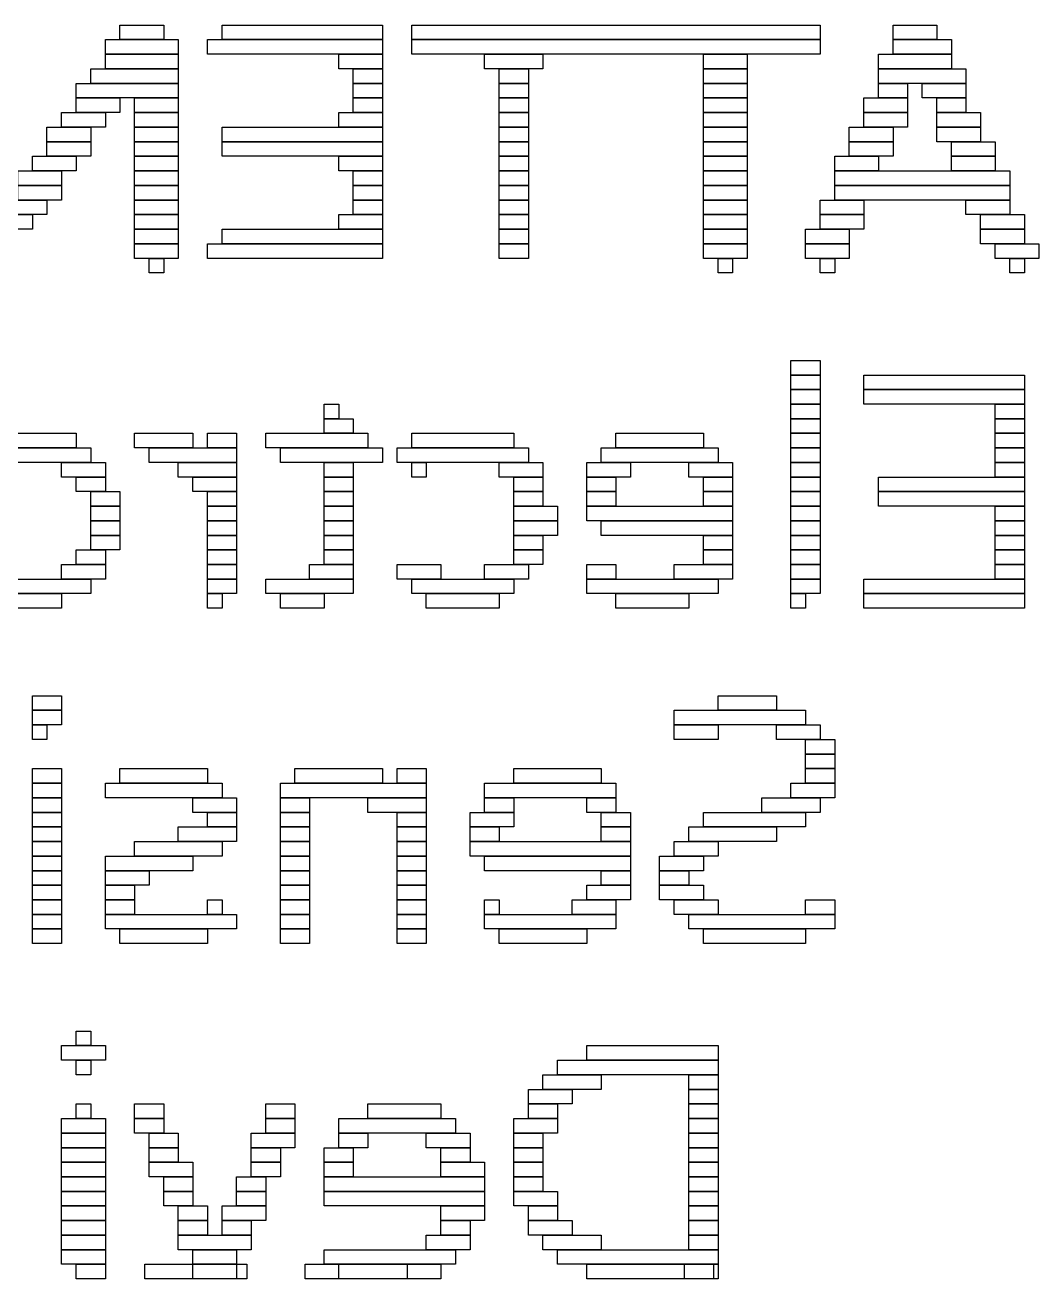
# Model space of a CAD drawing. Extents: x -2 to 189, y 0 to 85.
# Drawn here: x 99.223 to 102.017, y 23.65 to 27.107 of the extents above; entities that cross this region are included whole.
import ezdxf

# ---------------------------------------------------------------- set-up
doc = ezdxf.new("R2010")
doc.units = 0
doc.layers.add('BG_SILKSCREEN_BOTTOM', color=140, linetype='CONTINUOUS')

msp = doc.modelspace()

# ---------------------------------------------------------------- linework, layer by layer
at = {"layer": 'BG_SILKSCREEN_BOTTOM'}
for points in [[(99.484434, 27.066748), (99.484434, 27.10688), (99.605084, 27.10688), (99.605084, 27.066748)], [(99.765866, 27.066748), (99.765866, 27.10688), (100.207826, 27.10688), (100.207826, 27.066748)], [(100.288344, 27.066748), (100.288344, 27.10688), (101.413564, 27.10688), (101.413564, 27.066748)], [(101.614732, 27.066748), (101.614732, 27.10688), (101.735128, 27.10688), (101.735128, 27.066748)], [(99.444302, 27.026362), (99.444302, 27.066748), (99.645216, 27.066748), (99.645216, 27.026362)], [(99.72548, 27.026362), (99.72548, 27.066748), (100.207826, 27.066748), (100.207826, 27.026362)], [(100.288344, 27.026362), (100.288344, 27.066748), (101.413564, 27.066748), (101.413564, 27.026362)], [(101.614732, 27.026362), (101.614732, 27.066748), (101.775514, 27.066748), (101.775514, 27.026362)], [(99.444302, 26.98623), (99.444302, 27.026362), (99.645216, 27.026362), (99.645216, 26.98623)], [(100.08743, 26.98623), (100.08743, 27.026362), (100.207826, 27.026362), (100.207826, 26.98623)], [(100.489258, 26.98623), (100.489258, 27.026362), (100.65004, 27.026362), (100.65004, 26.98623)], [(101.092254, 26.98623), (101.092254, 27.026362), (101.21265, 27.026362), (101.21265, 26.98623)], [(101.574346, 26.98623), (101.574346, 27.026362), (101.775514, 27.026362), (101.775514, 26.98623)], [(99.40417, 26.946098), (99.40417, 26.98623), (99.645216, 26.98623), (99.645216, 26.946098)], [(100.127562, 26.946098), (100.127562, 26.98623), (100.207826, 26.98623), (100.207826, 26.946098)], [(100.52939, 26.946098), (100.52939, 26.98623), (100.609908, 26.98623), (100.609908, 26.946098)], [(101.092254, 26.946098), (101.092254, 26.98623), (101.21265, 26.98623), (101.21265, 26.946098)], [(101.574346, 26.946098), (101.574346, 26.98623), (101.815646, 26.98623), (101.815646, 26.946098)], [(99.363784, 26.905966), (99.363784, 26.946098), (99.645216, 26.946098), (99.645216, 26.905966)], [(100.127562, 26.905966), (100.127562, 26.946098), (100.207826, 26.946098), (100.207826, 26.905966)], [(100.52939, 26.905966), (100.52939, 26.946098), (100.609908, 26.946098), (100.609908, 26.905966)], [(101.092254, 26.905966), (101.092254, 26.946098), (101.21265, 26.946098), (101.21265, 26.905966)], [(101.574346, 26.905966), (101.574346, 26.946098), (101.654864, 26.946098), (101.654864, 26.905966)], [(101.694996, 26.905966), (101.694996, 26.946098), (101.815646, 26.946098), (101.815646, 26.905966)], [(99.363784, 26.86558), (99.363784, 26.905966), (99.484434, 26.905966), (99.484434, 26.86558)], [(99.524566, 26.86558), (99.524566, 26.905966), (99.645216, 26.905966), (99.645216, 26.86558)], [(100.127562, 26.86558), (100.127562, 26.905966), (100.207826, 26.905966), (100.207826, 26.86558)], [(100.52939, 26.86558), (100.52939, 26.905966), (100.609908, 26.905966), (100.609908, 26.86558)], [(101.092254, 26.86558), (101.092254, 26.905966), (101.21265, 26.905966), (101.21265, 26.86558)], [(101.534214, 26.86558), (101.534214, 26.905966), (101.654864, 26.905966), (101.654864, 26.86558)], [(101.735128, 26.86558), (101.735128, 26.905966), (101.815646, 26.905966), (101.815646, 26.86558)], [(99.323652, 26.825448), (99.323652, 26.86558), (99.444302, 26.86558), (99.444302, 26.825448)], [(99.524566, 26.825448), (99.524566, 26.86558), (99.645216, 26.86558), (99.645216, 26.825448)], [(100.08743, 26.825448), (100.08743, 26.86558), (100.207826, 26.86558), (100.207826, 26.825448)], [(100.52939, 26.825448), (100.52939, 26.86558), (100.609908, 26.86558), (100.609908, 26.825448)], [(101.092254, 26.825448), (101.092254, 26.86558), (101.21265, 26.86558), (101.21265, 26.825448)], [(101.534214, 26.825448), (101.534214, 26.86558), (101.654864, 26.86558), (101.654864, 26.825448)], [(101.735128, 26.825448), (101.735128, 26.86558), (101.855778, 26.86558), (101.855778, 26.825448)], [(99.28352, 26.785316), (99.28352, 26.825448), (99.40417, 26.825448), (99.40417, 26.785316)], [(99.524566, 26.785316), (99.524566, 26.825448), (99.645216, 26.825448), (99.645216, 26.785316)], [(99.765866, 26.785316), (99.765866, 26.825448), (100.207826, 26.825448), (100.207826, 26.785316)], [(100.52939, 26.785316), (100.52939, 26.825448), (100.609908, 26.825448), (100.609908, 26.785316)], [(101.092254, 26.785316), (101.092254, 26.825448), (101.21265, 26.825448), (101.21265, 26.785316)], [(101.494082, 26.785316), (101.494082, 26.825448), (101.614732, 26.825448), (101.614732, 26.785316)], [(101.735128, 26.785316), (101.735128, 26.825448), (101.855778, 26.825448), (101.855778, 26.785316)], [(99.28352, 26.745184), (99.28352, 26.785316), (99.40417, 26.785316), (99.40417, 26.745184)], [(99.524566, 26.745184), (99.524566, 26.785316), (99.645216, 26.785316), (99.645216, 26.745184)], [(99.765866, 26.745184), (99.765866, 26.785316), (100.207826, 26.785316), (100.207826, 26.745184)], [(100.52939, 26.745184), (100.52939, 26.785316), (100.609908, 26.785316), (100.609908, 26.745184)], [(101.092254, 26.745184), (101.092254, 26.785316), (101.21265, 26.785316), (101.21265, 26.745184)], [(101.494082, 26.745184), (101.494082, 26.785316), (101.614732, 26.785316), (101.614732, 26.745184)], [(101.775514, 26.745184), (101.775514, 26.785316), (101.89591, 26.785316), (101.89591, 26.745184)], [(99.243388, 26.704798), (99.243388, 26.745184), (99.363784, 26.745184), (99.363784, 26.704798)], [(99.524566, 26.704798), (99.524566, 26.745184), (99.645216, 26.745184), (99.645216, 26.704798)], [(100.08743, 26.704798), (100.08743, 26.745184), (100.207826, 26.745184), (100.207826, 26.704798)], [(100.52939, 26.704798), (100.52939, 26.745184), (100.609908, 26.745184), (100.609908, 26.704798)], [(101.092254, 26.704798), (101.092254, 26.745184), (101.21265, 26.745184), (101.21265, 26.704798)], [(101.45395, 26.704798), (101.45395, 26.745184), (101.574346, 26.745184), (101.574346, 26.704798)], [(101.775514, 26.704798), (101.775514, 26.745184), (101.89591, 26.745184), (101.89591, 26.704798)], [(99.203002, 26.664666), (99.203002, 26.704798), (99.323652, 26.704798), (99.323652, 26.664666)], [(99.524566, 26.664666), (99.524566, 26.704798), (99.645216, 26.704798), (99.645216, 26.664666)], [(100.127562, 26.664666), (100.127562, 26.704798), (100.207826, 26.704798), (100.207826, 26.664666)], [(100.52939, 26.664666), (100.52939, 26.704798), (100.609908, 26.704798), (100.609908, 26.664666)], [(101.092254, 26.664666), (101.092254, 26.704798), (101.21265, 26.704798), (101.21265, 26.664666)], [(101.45395, 26.664666), (101.45395, 26.704798), (101.936296, 26.704798), (101.936296, 26.664666)], [(99.203002, 26.624534), (99.203002, 26.664666), (99.323652, 26.664666), (99.323652, 26.624534)], [(99.524566, 26.624534), (99.524566, 26.664666), (99.645216, 26.664666), (99.645216, 26.624534)], [(100.127562, 26.624534), (100.127562, 26.664666), (100.207826, 26.664666), (100.207826, 26.624534)], [(100.52939, 26.624534), (100.52939, 26.664666), (100.609908, 26.664666), (100.609908, 26.624534)], [(101.092254, 26.624534), (101.092254, 26.664666), (101.21265, 26.664666), (101.21265, 26.624534)], [(101.45395, 26.624534), (101.45395, 26.664666), (101.936296, 26.664666), (101.936296, 26.624534)], [(99.04222, 26.584402), (99.04222, 26.624534), (99.28352, 26.624534), (99.28352, 26.584402)], [(99.524566, 26.584402), (99.524566, 26.624534), (99.645216, 26.624534), (99.645216, 26.584402)], [(100.127562, 26.584402), (100.127562, 26.624534), (100.207826, 26.624534), (100.207826, 26.584402)], [(100.52939, 26.584402), (100.52939, 26.624534), (100.609908, 26.624534), (100.609908, 26.584402)], [(101.092254, 26.584402), (101.092254, 26.624534), (101.21265, 26.624534), (101.21265, 26.584402)], [(101.413564, 26.584402), (101.413564, 26.624534), (101.534214, 26.624534), (101.534214, 26.584402)], [(101.815646, 26.584402), (101.815646, 26.624534), (101.936296, 26.624534), (101.936296, 26.584402)], [(99.04222, 26.544016), (99.04222, 26.584402), (99.243388, 26.584402), (99.243388, 26.544016)], [(99.524566, 26.544016), (99.524566, 26.584402), (99.645216, 26.584402), (99.645216, 26.544016)], [(100.08743, 26.544016), (100.08743, 26.584402), (100.207826, 26.584402), (100.207826, 26.544016)], [(100.52939, 26.544016), (100.52939, 26.584402), (100.609908, 26.584402), (100.609908, 26.544016)], [(101.092254, 26.544016), (101.092254, 26.584402), (101.21265, 26.584402), (101.21265, 26.544016)], [(101.413564, 26.544016), (101.413564, 26.584402), (101.534214, 26.584402), (101.534214, 26.544016)], [(101.855778, 26.544016), (101.855778, 26.584402), (101.976428, 26.584402), (101.976428, 26.544016)], [(99.524566, 26.503884), (99.524566, 26.544016), (99.645216, 26.544016), (99.645216, 26.503884)], [(99.765866, 26.503884), (99.765866, 26.544016), (100.207826, 26.544016), (100.207826, 26.503884)], [(100.52939, 26.503884), (100.52939, 26.544016), (100.609908, 26.544016), (100.609908, 26.503884)], [(101.092254, 26.503884), (101.092254, 26.544016), (101.21265, 26.544016), (101.21265, 26.503884)], [(101.373432, 26.503884), (101.373432, 26.544016), (101.494082, 26.544016), (101.494082, 26.503884)], [(101.855778, 26.503884), (101.855778, 26.544016), (101.976428, 26.544016), (101.976428, 26.503884)], [(99.524566, 26.463752), (99.524566, 26.503884), (99.645216, 26.503884), (99.645216, 26.463752)], [(99.72548, 26.463752), (99.72548, 26.503884), (100.207826, 26.503884), (100.207826, 26.463752)], [(100.52939, 26.463752), (100.52939, 26.503884), (100.609908, 26.503884), (100.609908, 26.463752)], [(101.092254, 26.463752), (101.092254, 26.503884), (101.21265, 26.503884), (101.21265, 26.463752)], [(101.373432, 26.463752), (101.373432, 26.503884), (101.494082, 26.503884), (101.494082, 26.463752)], [(101.89591, 26.463752), (101.89591, 26.503884), (102.01656, 26.503884), (102.01656, 26.463752)], [(99.564952, 26.42362), (99.564952, 26.463752), (99.605084, 26.463752), (99.605084, 26.42362)], [(101.132386, 26.42362), (101.132386, 26.463752), (101.172518, 26.463752), (101.172518, 26.42362)], [(101.413564, 26.42362), (101.413564, 26.463752), (101.45395, 26.463752), (101.45395, 26.42362)], [(101.936296, 26.42362), (101.936296, 26.463752), (101.976428, 26.463752), (101.976428, 26.42362)], [(101.3333, 26.142188), (101.3333, 26.18232), (101.413564, 26.18232), (101.413564, 26.142188)], [(101.3333, 26.102056), (101.3333, 26.142188), (101.413564, 26.142188), (101.413564, 26.102056)], [(101.534214, 26.102056), (101.534214, 26.142188), (101.976428, 26.142188), (101.976428, 26.102056)], [(101.3333, 26.061924), (101.3333, 26.102056), (101.413564, 26.102056), (101.413564, 26.061924)], [(101.534214, 26.061924), (101.534214, 26.102056), (101.976428, 26.102056), (101.976428, 26.061924)], [(100.047044, 26.021538), (100.047044, 26.061924), (100.08743, 26.061924), (100.08743, 26.021538)], [(101.3333, 26.021538), (101.3333, 26.061924), (101.413564, 26.061924), (101.413564, 26.021538)], [(101.89591, 26.021538), (101.89591, 26.061924), (101.976428, 26.061924), (101.976428, 26.021538)], [(100.047044, 25.981406), (100.047044, 26.021538), (100.127562, 26.021538), (100.127562, 25.981406)], [(101.3333, 25.981406), (101.3333, 26.021538), (101.413564, 26.021538), (101.413564, 25.981406)], [(101.89591, 25.981406), (101.89591, 26.021538), (101.976428, 26.021538), (101.976428, 25.981406)], [(99.122738, 25.941274), (99.122738, 25.981406), (99.363784, 25.981406), (99.363784, 25.941274)], [(99.524566, 25.941274), (99.524566, 25.981406), (99.685348, 25.981406), (99.685348, 25.941274)], [(99.72548, 25.941274), (99.72548, 25.981406), (99.805998, 25.981406), (99.805998, 25.941274)], [(99.886262, 25.941274), (99.886262, 25.981406), (100.167694, 25.981406), (100.167694, 25.941274)], [(100.288344, 25.941274), (100.288344, 25.981406), (100.569522, 25.981406), (100.569522, 25.941274)], [(100.850954, 25.941274), (100.850954, 25.981406), (101.092254, 25.981406), (101.092254, 25.941274)], [(101.3333, 25.941274), (101.3333, 25.981406), (101.413564, 25.981406), (101.413564, 25.941274)], [(101.89591, 25.941274), (101.89591, 25.981406), (101.976428, 25.981406), (101.976428, 25.941274)], [(99.082606, 25.901142), (99.082606, 25.941274), (99.40417, 25.941274), (99.40417, 25.901142)], [(99.564952, 25.901142), (99.564952, 25.941274), (99.805998, 25.941274), (99.805998, 25.901142)], [(99.926648, 25.901142), (99.926648, 25.941274), (100.207826, 25.941274), (100.207826, 25.901142)], [(100.248212, 25.901142), (100.248212, 25.941274), (100.609908, 25.941274), (100.609908, 25.901142)], [(100.810822, 25.901142), (100.810822, 25.941274), (101.132386, 25.941274), (101.132386, 25.901142)], [(101.3333, 25.901142), (101.3333, 25.941274), (101.413564, 25.941274), (101.413564, 25.901142)], [(101.89591, 25.901142), (101.89591, 25.941274), (101.976428, 25.941274), (101.976428, 25.901142)], [(99.323652, 25.860756), (99.323652, 25.901142), (99.444302, 25.901142), (99.444302, 25.860756)], [(99.645216, 25.860756), (99.645216, 25.901142), (99.805998, 25.901142), (99.805998, 25.860756)], [(100.047044, 25.860756), (100.047044, 25.901142), (100.127562, 25.901142), (100.127562, 25.860756)], [(100.288344, 25.860756), (100.288344, 25.901142), (100.328476, 25.901142), (100.328476, 25.860756)], [(100.52939, 25.860756), (100.52939, 25.901142), (100.65004, 25.901142), (100.65004, 25.860756)], [(100.77069, 25.860756), (100.77069, 25.901142), (100.891086, 25.901142), (100.891086, 25.860756)], [(101.051868, 25.860756), (101.051868, 25.901142), (101.172518, 25.901142), (101.172518, 25.860756)], [(101.3333, 25.860756), (101.3333, 25.901142), (101.413564, 25.901142), (101.413564, 25.860756)], [(101.89591, 25.860756), (101.89591, 25.901142), (101.976428, 25.901142), (101.976428, 25.860756)], [(99.363784, 25.820624), (99.363784, 25.860756), (99.444302, 25.860756), (99.444302, 25.820624)], [(99.685348, 25.820624), (99.685348, 25.860756), (99.805998, 25.860756), (99.805998, 25.820624)], [(100.047044, 25.820624), (100.047044, 25.860756), (100.127562, 25.860756), (100.127562, 25.820624)], [(100.569522, 25.820624), (100.569522, 25.860756), (100.65004, 25.860756), (100.65004, 25.820624)], [(100.77069, 25.820624), (100.77069, 25.860756), (100.850954, 25.860756), (100.850954, 25.820624)], [(101.092254, 25.820624), (101.092254, 25.860756), (101.172518, 25.860756), (101.172518, 25.820624)], [(101.3333, 25.820624), (101.3333, 25.860756), (101.413564, 25.860756), (101.413564, 25.820624)], [(101.574346, 25.820624), (101.574346, 25.860756), (101.976428, 25.860756), (101.976428, 25.820624)], [(99.40417, 25.780492), (99.40417, 25.820624), (99.484434, 25.820624), (99.484434, 25.780492)], [(99.72548, 25.780492), (99.72548, 25.820624), (99.805998, 25.820624), (99.805998, 25.780492)], [(100.047044, 25.780492), (100.047044, 25.820624), (100.127562, 25.820624), (100.127562, 25.780492)], [(100.569522, 25.780492), (100.569522, 25.820624), (100.65004, 25.820624), (100.65004, 25.780492)], [(100.77069, 25.780492), (100.77069, 25.820624), (100.850954, 25.820624), (100.850954, 25.780492)], [(101.092254, 25.780492), (101.092254, 25.820624), (101.172518, 25.820624), (101.172518, 25.780492)], [(101.3333, 25.780492), (101.3333, 25.820624), (101.413564, 25.820624), (101.413564, 25.780492)], [(101.574346, 25.780492), (101.574346, 25.820624), (101.976428, 25.820624), (101.976428, 25.780492)], [(99.40417, 25.74036), (99.40417, 25.780492), (99.484434, 25.780492), (99.484434, 25.74036)], [(99.72548, 25.74036), (99.72548, 25.780492), (99.805998, 25.780492), (99.805998, 25.74036)], [(100.047044, 25.74036), (100.047044, 25.780492), (100.127562, 25.780492), (100.127562, 25.74036)], [(100.569522, 25.74036), (100.569522, 25.780492), (100.690172, 25.780492), (100.690172, 25.74036)], [(100.77069, 25.74036), (100.77069, 25.780492), (101.172518, 25.780492), (101.172518, 25.74036)], [(101.3333, 25.74036), (101.3333, 25.780492), (101.413564, 25.780492), (101.413564, 25.74036)], [(101.89591, 25.74036), (101.89591, 25.780492), (101.976428, 25.780492), (101.976428, 25.74036)], [(99.40417, 25.699974), (99.40417, 25.74036), (99.484434, 25.74036), (99.484434, 25.699974)], [(99.72548, 25.699974), (99.72548, 25.74036), (99.805998, 25.74036), (99.805998, 25.699974)], [(100.047044, 25.699974), (100.047044, 25.74036), (100.127562, 25.74036), (100.127562, 25.699974)], [(100.569522, 25.699974), (100.569522, 25.74036), (100.690172, 25.74036), (100.690172, 25.699974)], [(100.810822, 25.699974), (100.810822, 25.74036), (101.172518, 25.74036), (101.172518, 25.699974)], [(101.3333, 25.699974), (101.3333, 25.74036), (101.413564, 25.74036), (101.413564, 25.699974)], [(101.89591, 25.699974), (101.89591, 25.74036), (101.976428, 25.74036), (101.976428, 25.699974)], [(99.40417, 25.659842), (99.40417, 25.699974), (99.484434, 25.699974), (99.484434, 25.659842)], [(99.72548, 25.659842), (99.72548, 25.699974), (99.805998, 25.699974), (99.805998, 25.659842)], [(100.047044, 25.659842), (100.047044, 25.699974), (100.127562, 25.699974), (100.127562, 25.659842)], [(100.569522, 25.659842), (100.569522, 25.699974), (100.65004, 25.699974), (100.65004, 25.659842)], [(101.092254, 25.659842), (101.092254, 25.699974), (101.172518, 25.699974), (101.172518, 25.659842)], [(101.3333, 25.659842), (101.3333, 25.699974), (101.413564, 25.699974), (101.413564, 25.659842)], [(101.89591, 25.659842), (101.89591, 25.699974), (101.976428, 25.699974), (101.976428, 25.659842)], [(99.363784, 25.61971), (99.363784, 25.659842), (99.444302, 25.659842), (99.444302, 25.61971)], [(99.72548, 25.61971), (99.72548, 25.659842), (99.805998, 25.659842), (99.805998, 25.61971)], [(100.047044, 25.61971), (100.047044, 25.659842), (100.127562, 25.659842), (100.127562, 25.61971)], [(100.569522, 25.61971), (100.569522, 25.659842), (100.65004, 25.659842), (100.65004, 25.61971)], [(101.092254, 25.61971), (101.092254, 25.659842), (101.172518, 25.659842), (101.172518, 25.61971)], [(101.3333, 25.61971), (101.3333, 25.659842), (101.413564, 25.659842), (101.413564, 25.61971)], [(101.89591, 25.61971), (101.89591, 25.659842), (101.976428, 25.659842), (101.976428, 25.61971)], [(99.323652, 25.579578), (99.323652, 25.61971), (99.444302, 25.61971), (99.444302, 25.579578)], [(99.72548, 25.579578), (99.72548, 25.61971), (99.805998, 25.61971), (99.805998, 25.579578)], [(100.006912, 25.579578), (100.006912, 25.61971), (100.127562, 25.61971), (100.127562, 25.579578)], [(100.248212, 25.579578), (100.248212, 25.61971), (100.368608, 25.61971), (100.368608, 25.579578)], [(100.489258, 25.579578), (100.489258, 25.61971), (100.609908, 25.61971), (100.609908, 25.579578)], [(100.77069, 25.579578), (100.77069, 25.61971), (100.850954, 25.61971), (100.850954, 25.579578)], [(101.011736, 25.579578), (101.011736, 25.61971), (101.172518, 25.61971), (101.172518, 25.579578)], [(101.3333, 25.579578), (101.3333, 25.61971), (101.413564, 25.61971), (101.413564, 25.579578)], [(101.89591, 25.579578), (101.89591, 25.61971), (101.976428, 25.61971), (101.976428, 25.579578)], [(99.082606, 25.539446), (99.082606, 25.579578), (99.40417, 25.579578), (99.40417, 25.539446)], [(99.72548, 25.539446), (99.72548, 25.579578), (99.805998, 25.579578), (99.805998, 25.539446)], [(99.886262, 25.539446), (99.886262, 25.579578), (100.127562, 25.579578), (100.127562, 25.539446)], [(100.288344, 25.539446), (100.288344, 25.579578), (100.569522, 25.579578), (100.569522, 25.539446)], [(100.77069, 25.539446), (100.77069, 25.579578), (101.132386, 25.579578), (101.132386, 25.539446)], [(101.3333, 25.539446), (101.3333, 25.579578), (101.413564, 25.579578), (101.413564, 25.539446)], [(101.534214, 25.539446), (101.534214, 25.579578), (101.976428, 25.579578), (101.976428, 25.539446)], [(99.16287, 25.49906), (99.16287, 25.539446), (99.323652, 25.539446), (99.323652, 25.49906)], [(99.72548, 25.49906), (99.72548, 25.539446), (99.765866, 25.539446), (99.765866, 25.49906)], [(99.926648, 25.49906), (99.926648, 25.539446), (100.047044, 25.539446), (100.047044, 25.49906)], [(100.328476, 25.49906), (100.328476, 25.539446), (100.52939, 25.539446), (100.52939, 25.49906)], [(100.850954, 25.49906), (100.850954, 25.539446), (101.051868, 25.539446), (101.051868, 25.49906)], [(101.3333, 25.49906), (101.3333, 25.539446), (101.373432, 25.539446), (101.373432, 25.49906)], [(101.534214, 25.49906), (101.534214, 25.539446), (101.976428, 25.539446), (101.976428, 25.49906)], [(99.243388, 25.217882), (99.243388, 25.258014), (99.323652, 25.258014), (99.323652, 25.217882)], [(101.132386, 25.217882), (101.132386, 25.258014), (101.293168, 25.258014), (101.293168, 25.217882)], [(99.243388, 25.177496), (99.243388, 25.217882), (99.323652, 25.217882), (99.323652, 25.177496)], [(101.011736, 25.177496), (101.011736, 25.217882), (101.373432, 25.217882), (101.373432, 25.177496)], [(99.243388, 25.137364), (99.243388, 25.177496), (99.28352, 25.177496), (99.28352, 25.137364)], [(101.011736, 25.137364), (101.011736, 25.177496), (101.132386, 25.177496), (101.132386, 25.137364)], [(101.293168, 25.137364), (101.293168, 25.177496), (101.413564, 25.177496), (101.413564, 25.137364)], [(101.373432, 25.097232), (101.373432, 25.137364), (101.45395, 25.137364), (101.45395, 25.097232)], [(101.373432, 25.0571), (101.373432, 25.097232), (101.45395, 25.097232), (101.45395, 25.0571)], [(99.243388, 25.016714), (99.243388, 25.0571), (99.323652, 25.0571), (99.323652, 25.016714)], [(99.484434, 25.016714), (99.484434, 25.0571), (99.72548, 25.0571), (99.72548, 25.016714)], [(99.96678, 25.016714), (99.96678, 25.0571), (100.207826, 25.0571), (100.207826, 25.016714)], [(100.248212, 25.016714), (100.248212, 25.0571), (100.328476, 25.0571), (100.328476, 25.016714)], [(100.569522, 25.016714), (100.569522, 25.0571), (100.810822, 25.0571), (100.810822, 25.016714)], [(101.373432, 25.016714), (101.373432, 25.0571), (101.45395, 25.0571), (101.45395, 25.016714)], [(99.243388, 24.976582), (99.243388, 25.016714), (99.323652, 25.016714), (99.323652, 24.976582)], [(99.444302, 24.976582), (99.444302, 25.016714), (99.765866, 25.016714), (99.765866, 24.976582)], [(99.926648, 24.976582), (99.926648, 25.016714), (100.328476, 25.016714), (100.328476, 24.976582)], [(100.489258, 24.976582), (100.489258, 25.016714), (100.850954, 25.016714), (100.850954, 24.976582)], [(101.3333, 24.976582), (101.3333, 25.016714), (101.45395, 25.016714), (101.45395, 24.976582)], [(99.243388, 24.93645), (99.243388, 24.976582), (99.323652, 24.976582), (99.323652, 24.93645)], [(99.685348, 24.93645), (99.685348, 24.976582), (99.805998, 24.976582), (99.805998, 24.93645)], [(99.926648, 24.93645), (99.926648, 24.976582), (100.006912, 24.976582), (100.006912, 24.93645)], [(100.167694, 24.93645), (100.167694, 24.976582), (100.328476, 24.976582), (100.328476, 24.93645)], [(100.489258, 24.93645), (100.489258, 24.976582), (100.569522, 24.976582), (100.569522, 24.93645)], [(100.77069, 24.93645), (100.77069, 24.976582), (100.850954, 24.976582), (100.850954, 24.93645)], [(101.252782, 24.93645), (101.252782, 24.976582), (101.413564, 24.976582), (101.413564, 24.93645)], [(99.243388, 24.896318), (99.243388, 24.93645), (99.323652, 24.93645), (99.323652, 24.896318)], [(99.72548, 24.896318), (99.72548, 24.93645), (99.805998, 24.93645), (99.805998, 24.896318)], [(99.926648, 24.896318), (99.926648, 24.93645), (100.006912, 24.93645), (100.006912, 24.896318)], [(100.248212, 24.896318), (100.248212, 24.93645), (100.328476, 24.93645), (100.328476, 24.896318)], [(100.449126, 24.896318), (100.449126, 24.93645), (100.569522, 24.93645), (100.569522, 24.896318)], [(100.810822, 24.896318), (100.810822, 24.93645), (100.891086, 24.93645), (100.891086, 24.896318)], [(101.092254, 24.896318), (101.092254, 24.93645), (101.373432, 24.93645), (101.373432, 24.896318)], [(99.243388, 24.855932), (99.243388, 24.896318), (99.323652, 24.896318), (99.323652, 24.855932)], [(99.645216, 24.855932), (99.645216, 24.896318), (99.805998, 24.896318), (99.805998, 24.855932)], [(99.926648, 24.855932), (99.926648, 24.896318), (100.006912, 24.896318), (100.006912, 24.855932)], [(100.248212, 24.855932), (100.248212, 24.896318), (100.328476, 24.896318), (100.328476, 24.855932)], [(100.449126, 24.855932), (100.449126, 24.896318), (100.52939, 24.896318), (100.52939, 24.855932)], [(100.810822, 24.855932), (100.810822, 24.896318), (100.891086, 24.896318), (100.891086, 24.855932)], [(101.051868, 24.855932), (101.051868, 24.896318), (101.293168, 24.896318), (101.293168, 24.855932)], [(99.243388, 24.8158), (99.243388, 24.855932), (99.323652, 24.855932), (99.323652, 24.8158)], [(99.524566, 24.8158), (99.524566, 24.855932), (99.765866, 24.855932), (99.765866, 24.8158)], [(99.926648, 24.8158), (99.926648, 24.855932), (100.006912, 24.855932), (100.006912, 24.8158)], [(100.248212, 24.8158), (100.248212, 24.855932), (100.328476, 24.855932), (100.328476, 24.8158)], [(100.449126, 24.8158), (100.449126, 24.855932), (100.891086, 24.855932), (100.891086, 24.8158)], [(101.011736, 24.8158), (101.011736, 24.855932), (101.132386, 24.855932), (101.132386, 24.8158)], [(99.243388, 24.775668), (99.243388, 24.8158), (99.323652, 24.8158), (99.323652, 24.775668)], [(99.444302, 24.775668), (99.444302, 24.8158), (99.685348, 24.8158), (99.685348, 24.775668)], [(99.926648, 24.775668), (99.926648, 24.8158), (100.006912, 24.8158), (100.006912, 24.775668)], [(100.248212, 24.775668), (100.248212, 24.8158), (100.328476, 24.8158), (100.328476, 24.775668)], [(100.489258, 24.775668), (100.489258, 24.8158), (100.891086, 24.8158), (100.891086, 24.775668)], [(100.971604, 24.775668), (100.971604, 24.8158), (101.092254, 24.8158), (101.092254, 24.775668)], [(99.243388, 24.735536), (99.243388, 24.775668), (99.323652, 24.775668), (99.323652, 24.735536)], [(99.444302, 24.735536), (99.444302, 24.775668), (99.564952, 24.775668), (99.564952, 24.735536)], [(99.926648, 24.735536), (99.926648, 24.775668), (100.006912, 24.775668), (100.006912, 24.735536)], [(100.248212, 24.735536), (100.248212, 24.775668), (100.328476, 24.775668), (100.328476, 24.735536)], [(100.810822, 24.735536), (100.810822, 24.775668), (100.891086, 24.775668), (100.891086, 24.735536)], [(100.971604, 24.735536), (100.971604, 24.775668), (101.051868, 24.775668), (101.051868, 24.735536)], [(99.243388, 24.695404), (99.243388, 24.735536), (99.323652, 24.735536), (99.323652, 24.695404)], [(99.444302, 24.695404), (99.444302, 24.735536), (99.524566, 24.735536), (99.524566, 24.695404)], [(99.926648, 24.695404), (99.926648, 24.735536), (100.006912, 24.735536), (100.006912, 24.695404)], [(100.248212, 24.695404), (100.248212, 24.735536), (100.328476, 24.735536), (100.328476, 24.695404)], [(100.77069, 24.695404), (100.77069, 24.735536), (100.891086, 24.735536), (100.891086, 24.695404)], [(100.971604, 24.695404), (100.971604, 24.735536), (101.092254, 24.735536), (101.092254, 24.695404)], [(99.243388, 24.655018), (99.243388, 24.695404), (99.323652, 24.695404), (99.323652, 24.655018)], [(99.444302, 24.655018), (99.444302, 24.695404), (99.524566, 24.695404), (99.524566, 24.655018)], [(99.72548, 24.655018), (99.72548, 24.695404), (99.765866, 24.695404), (99.765866, 24.655018)], [(99.926648, 24.655018), (99.926648, 24.695404), (100.006912, 24.695404), (100.006912, 24.655018)], [(100.248212, 24.655018), (100.248212, 24.695404), (100.328476, 24.695404), (100.328476, 24.655018)], [(100.489258, 24.655018), (100.489258, 24.695404), (100.52939, 24.695404), (100.52939, 24.655018)], [(100.730304, 24.655018), (100.730304, 24.695404), (100.850954, 24.695404), (100.850954, 24.655018)], [(101.011736, 24.655018), (101.011736, 24.695404), (101.132386, 24.695404), (101.132386, 24.655018)], [(101.373432, 24.655018), (101.373432, 24.695404), (101.45395, 24.695404), (101.45395, 24.655018)], [(99.243388, 24.614886), (99.243388, 24.655018), (99.323652, 24.655018), (99.323652, 24.614886)], [(99.444302, 24.614886), (99.444302, 24.655018), (99.805998, 24.655018), (99.805998, 24.614886)], [(99.926648, 24.614886), (99.926648, 24.655018), (100.006912, 24.655018), (100.006912, 24.614886)], [(100.248212, 24.614886), (100.248212, 24.655018), (100.328476, 24.655018), (100.328476, 24.614886)], [(100.489258, 24.614886), (100.489258, 24.655018), (100.850954, 24.655018), (100.850954, 24.614886)], [(101.051868, 24.614886), (101.051868, 24.655018), (101.45395, 24.655018), (101.45395, 24.614886)], [(99.243388, 24.574754), (99.243388, 24.614886), (99.323652, 24.614886), (99.323652, 24.574754)], [(99.484434, 24.574754), (99.484434, 24.614886), (99.72548, 24.614886), (99.72548, 24.574754)], [(99.926648, 24.574754), (99.926648, 24.614886), (100.006912, 24.614886), (100.006912, 24.574754)], [(100.248212, 24.574754), (100.248212, 24.614886), (100.328476, 24.614886), (100.328476, 24.574754)], [(100.52939, 24.574754), (100.52939, 24.614886), (100.77069, 24.614886), (100.77069, 24.574754)], [(101.092254, 24.574754), (101.092254, 24.614886), (101.373432, 24.614886), (101.373432, 24.574754)], [(99.363784, 24.293322), (99.363784, 24.333454), (99.40417, 24.333454), (99.40417, 24.293322)], [(99.323652, 24.25319), (99.323652, 24.293322), (99.444302, 24.293322), (99.444302, 24.25319)], [(100.77069, 24.25319), (100.77069, 24.293322), (101.132386, 24.293322), (101.132386, 24.25319)], [(99.363784, 24.213058), (99.363784, 24.25319), (99.40417, 24.25319), (99.40417, 24.213058)], [(100.690172, 24.213058), (100.690172, 24.25319), (101.132386, 24.25319), (101.132386, 24.213058)], [(100.65004, 24.172672), (100.65004, 24.213058), (100.810822, 24.213058), (100.810822, 24.172672)], [(101.051868, 24.172672), (101.051868, 24.213058), (101.132386, 24.213058), (101.132386, 24.172672)], [(100.609908, 24.13254), (100.609908, 24.172672), (100.730304, 24.172672), (100.730304, 24.13254)], [(101.051868, 24.13254), (101.051868, 24.172672), (101.132386, 24.172672), (101.132386, 24.13254)], [(99.363784, 24.092408), (99.363784, 24.13254), (99.40417, 24.13254), (99.40417, 24.092408)], [(99.524566, 24.092408), (99.524566, 24.13254), (99.605084, 24.13254), (99.605084, 24.092408)], [(99.886262, 24.092408), (99.886262, 24.13254), (99.96678, 24.13254), (99.96678, 24.092408)], [(100.167694, 24.092408), (100.167694, 24.13254), (100.368608, 24.13254), (100.368608, 24.092408)], [(100.609908, 24.092408), (100.609908, 24.13254), (100.690172, 24.13254), (100.690172, 24.092408)], [(101.051868, 24.092408), (101.051868, 24.13254), (101.132386, 24.13254), (101.132386, 24.092408)], [(99.323652, 24.052276), (99.323652, 24.092408), (99.444302, 24.092408), (99.444302, 24.052276)], [(99.524566, 24.052276), (99.524566, 24.092408), (99.605084, 24.092408), (99.605084, 24.052276)], [(99.886262, 24.052276), (99.886262, 24.092408), (99.96678, 24.092408), (99.96678, 24.052276)], [(100.08743, 24.052276), (100.08743, 24.092408), (100.40874, 24.092408), (100.40874, 24.052276)], [(100.569522, 24.052276), (100.569522, 24.092408), (100.690172, 24.092408), (100.690172, 24.052276)], [(101.051868, 24.052276), (101.051868, 24.092408), (101.132386, 24.092408), (101.132386, 24.052276)], [(99.323652, 24.01189), (99.323652, 24.052276), (99.444302, 24.052276), (99.444302, 24.01189)], [(99.564952, 24.01189), (99.564952, 24.052276), (99.645216, 24.052276), (99.645216, 24.01189)], [(99.84613, 24.01189), (99.84613, 24.052276), (99.96678, 24.052276), (99.96678, 24.01189)], [(100.08743, 24.01189), (100.08743, 24.052276), (100.167694, 24.052276), (100.167694, 24.01189)], [(100.328476, 24.01189), (100.328476, 24.052276), (100.449126, 24.052276), (100.449126, 24.01189)], [(100.569522, 24.01189), (100.569522, 24.052276), (100.65004, 24.052276), (100.65004, 24.01189)], [(101.051868, 24.01189), (101.051868, 24.052276), (101.132386, 24.052276), (101.132386, 24.01189)], [(99.323652, 23.971758), (99.323652, 24.01189), (99.444302, 24.01189), (99.444302, 23.971758)], [(99.564952, 23.971758), (99.564952, 24.01189), (99.645216, 24.01189), (99.645216, 23.971758)], [(99.84613, 23.971758), (99.84613, 24.01189), (99.926648, 24.01189), (99.926648, 23.971758)], [(100.047044, 23.971758), (100.047044, 24.01189), (100.127562, 24.01189), (100.127562, 23.971758)], [(100.368608, 23.971758), (100.368608, 24.01189), (100.449126, 24.01189), (100.449126, 23.971758)], [(100.569522, 23.971758), (100.569522, 24.01189), (100.65004, 24.01189), (100.65004, 23.971758)], [(101.051868, 23.971758), (101.051868, 24.01189), (101.132386, 24.01189), (101.132386, 23.971758)], [(99.323652, 23.931626), (99.323652, 23.971758), (99.444302, 23.971758), (99.444302, 23.931626)], [(99.564952, 23.931626), (99.564952, 23.971758), (99.685348, 23.971758), (99.685348, 23.931626)], [(99.84613, 23.931626), (99.84613, 23.971758), (99.926648, 23.971758), (99.926648, 23.931626)], [(100.047044, 23.931626), (100.047044, 23.971758), (100.127562, 23.971758), (100.127562, 23.931626)], [(100.368608, 23.931626), (100.368608, 23.971758), (100.489258, 23.971758), (100.489258, 23.931626)], [(100.569522, 23.931626), (100.569522, 23.971758), (100.65004, 23.971758), (100.65004, 23.931626)], [(101.051868, 23.931626), (101.051868, 23.971758), (101.132386, 23.971758), (101.132386, 23.931626)], [(99.323652, 23.891494), (99.323652, 23.931626), (99.444302, 23.931626), (99.444302, 23.891494)], [(99.605084, 23.891494), (99.605084, 23.931626), (99.685348, 23.931626), (99.685348, 23.891494)], [(99.805998, 23.891494), (99.805998, 23.931626), (99.886262, 23.931626), (99.886262, 23.891494)], [(100.047044, 23.891494), (100.047044, 23.931626), (100.489258, 23.931626), (100.489258, 23.891494)], [(100.569522, 23.891494), (100.569522, 23.931626), (100.65004, 23.931626), (100.65004, 23.891494)], [(101.051868, 23.891494), (101.051868, 23.931626), (101.132386, 23.931626), (101.132386, 23.891494)], [(99.323652, 23.851362), (99.323652, 23.891494), (99.444302, 23.891494), (99.444302, 23.851362)], [(99.605084, 23.851362), (99.605084, 23.891494), (99.685348, 23.891494), (99.685348, 23.851362)], [(99.805998, 23.851362), (99.805998, 23.891494), (99.886262, 23.891494), (99.886262, 23.851362)], [(100.047044, 23.851362), (100.047044, 23.891494), (100.489258, 23.891494), (100.489258, 23.851362)], [(100.569522, 23.851362), (100.569522, 23.891494), (100.690172, 23.891494), (100.690172, 23.851362)], [(101.051868, 23.851362), (101.051868, 23.891494), (101.132386, 23.891494), (101.132386, 23.851362)], [(99.323652, 23.810976), (99.323652, 23.851362), (99.444302, 23.851362), (99.444302, 23.810976)], [(99.645216, 23.810976), (99.645216, 23.851362), (99.72548, 23.851362), (99.72548, 23.810976)], [(99.765866, 23.810976), (99.765866, 23.851362), (99.886262, 23.851362), (99.886262, 23.810976)], [(100.368608, 23.810976), (100.368608, 23.851362), (100.489258, 23.851362), (100.489258, 23.810976)], [(100.609908, 23.810976), (100.609908, 23.851362), (100.690172, 23.851362), (100.690172, 23.810976)], [(101.051868, 23.810976), (101.051868, 23.851362), (101.132386, 23.851362), (101.132386, 23.810976)], [(99.323652, 23.770844), (99.323652, 23.810976), (99.444302, 23.810976), (99.444302, 23.770844)], [(99.645216, 23.770844), (99.645216, 23.810976), (99.72548, 23.810976), (99.72548, 23.770844)], [(99.765866, 23.770844), (99.765866, 23.810976), (99.84613, 23.810976), (99.84613, 23.770844)], [(100.368608, 23.770844), (100.368608, 23.810976), (100.449126, 23.810976), (100.449126, 23.770844)], [(100.609908, 23.770844), (100.609908, 23.810976), (100.730304, 23.810976), (100.730304, 23.770844)], [(101.051868, 23.770844), (101.051868, 23.810976), (101.132386, 23.810976), (101.132386, 23.770844)], [(99.323652, 23.730712), (99.323652, 23.770844), (99.444302, 23.770844), (99.444302, 23.730712)], [(99.645216, 23.730712), (99.645216, 23.770844), (99.84613, 23.770844), (99.84613, 23.730712)], [(100.328476, 23.730712), (100.328476, 23.770844), (100.449126, 23.770844), (100.449126, 23.730712)], [(100.65004, 23.730712), (100.65004, 23.770844), (100.810822, 23.770844), (100.810822, 23.730712)], [(101.051868, 23.730712), (101.051868, 23.770844), (101.132386, 23.770844), (101.132386, 23.730712)], [(99.323652, 23.69058), (99.323652, 23.730712), (99.444302, 23.730712), (99.444302, 23.69058)], [(99.685348, 23.69058), (99.685348, 23.730712), (99.805998, 23.730712), (99.805998, 23.69058)], [(100.047044, 23.69058), (100.047044, 23.730712), (100.40874, 23.730712), (100.40874, 23.69058)], [(100.690172, 23.69058), (100.690172, 23.730712), (101.132386, 23.730712), (101.132386, 23.69058)], [(99.363784, 23.650194), (99.363784, 23.69058), (99.444302, 23.69058), (99.444302, 23.650194)], [(99.55276, 23.650448), (99.55276, 23.69058), (99.834192, 23.69058), (99.834192, 23.650448)], [(99.685348, 23.650194), (99.685348, 23.69058), (99.805998, 23.69058), (99.805998, 23.650194)], [(99.99472, 23.650448), (99.99472, 23.69058), (100.276152, 23.69058), (100.276152, 23.650448)], [(100.08743, 23.650194), (100.08743, 23.69058), (100.368608, 23.69058), (100.368608, 23.650194)], [(100.77069, 23.650194), (100.77069, 23.69058), (101.132386, 23.69058), (101.132386, 23.650194)], [(101.03993, 23.650448), (101.03993, 23.69058), (101.120194, 23.69058), (101.120194, 23.650448)]]:
    msp.add_lwpolyline(points, close=True, dxfattribs=at)

doc.saveas('drawing.dxf')
